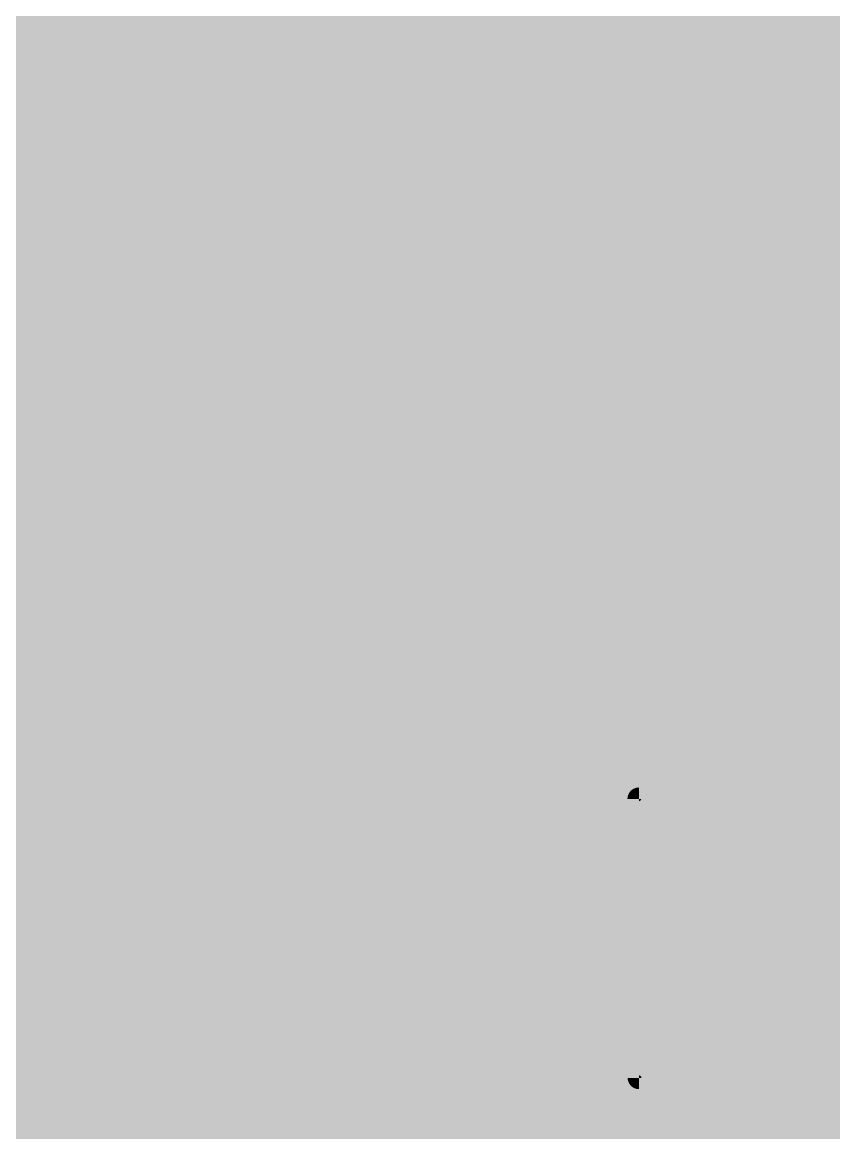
# Model space of a CAD drawing. Extents: x -3 to 92, y -53 to 125.
# Drawn here: x 56.72 to 65.73, y 5.46 to 17.8 of the extents above; entities that cross this region are included whole.
import ezdxf

# ---------------------------------------------------------------- set-up
doc = ezdxf.new("R2010")
doc.units = 0
doc.header["$MEASUREMENT"] = 0
doc.layers.get('0').update_dxf_attribs({"linetype": 'CONTINUOUS'})
for name, color, linetype in [('23-325-0_AST', 7, 'CONTINUOUS'), ('23-325-0_BOT', 7, 'CONTINUOUS'), ('23-325-0_DRD', 2, 'CONTINUOUS'), ('23-325-0_IN1', 4, 'CONTINUOUS'), ('23-325-0_IN2', 3, 'CONTINUOUS'), ('23-325-0_SMB', 5, 'CONTINUOUS'), ('23-325-0_SMT', 10, 'CONTINUOUS'), ('23-325-0_SPT', 14, 'CONTINUOUS'), ('23-325-0_SST', 9, 'CONTINUOUS'), ('23-325-0_TOP', 12, 'CONTINUOUS'), ('THRUHOLE_TAP', 8, 'CONTINUOUS')]:
    doc.layers.add(name, color=color, linetype=linetype)

# ---------------------------------------------------------------- blocks, each defined once
blk = doc.blocks.new('OBLONG_51')
at = {"const_width": 0.65024}
blk.add_lwpolyline([(0, 0.50038), (0, -0.50038)], dxfattribs=at)
at = {"const_width": 0.32512}
for points in [[(-0.16256, 0.50038, 1), (0.16256, 0.50038, 1)], [(-0.16256, -0.50038, 1), (0.16256, -0.50038, 1)]]:
    blk.add_lwpolyline(points, format="xyb", close=True, dxfattribs=at)
blk = doc.blocks.new('ROUND_68')
at = {"const_width": 0.29972}
blk.add_lwpolyline([(-0.14986, 0, 1), (0.14986, 0, 1)], format="xyb", close=True, dxfattribs=at)
blk = doc.blocks.new('ROUND_78')
at = {"const_width": 0.29972}
blk.add_lwpolyline([(-0.14986, 0, 1), (0.14986, 0, 1)], format="xyb", close=True, dxfattribs=at)
blk = doc.blocks.new('RECTANGLE_34')
blk.add_solid([(0.29972, 0.52451), (0.29972, -0.52451), (-0.29972, 0.52451), (-0.29972, -0.52451)])
blk = doc.blocks.new('RECTANGLE_42')
blk.add_solid([(0.9017, 0.508), (0.9017, -0.508), (-0.9017, 0.508), (-0.9017, -0.508)])
blk = doc.blocks.new('ROUND_84')
at = {"const_width": 0.10033}
blk.add_lwpolyline([(-0.050164, 0, 1), (0.050164, 0, 1)], format="xyb", close=True, dxfattribs=at)

msp = doc.modelspace()

# ---------------------------------------------------------------- linework, layer by layer
at = {"layer": '23-325-0_AST', "const_width": 0.1524}
for points in [[(57.658, 17.272), (57.658, 11.938), (60.452, 11.938), (60.452, 17.272), (57.658, 17.272)], [(67.691, 15.24), (66.929, 16.002), (62.103, 16.002), (62.103, 12.192), (67.691, 12.192), (67.691, 15.24)], [(59.55284, 15.42796), (59.55284, 15.1892)], [(59.55284, 15.30858), (58.53684, 15.30858), (58.70448, 15.1892)], [(64.99606, 14.84376), (64.99606, 14.37132), (64.31788, 14.60754), (64.31788, 14.72692), (65.33388, 14.72692)], [(59.55284, 14.7066), (59.55284, 14.47038)], [(59.55284, 14.58976), (58.53684, 14.58976), (58.70448, 14.47038)], [(59.04484, 13.5128), (59.04484, 13.8684), (58.87466, 13.98778), (58.70448, 13.98778), (58.53684, 13.8684), (58.53684, 13.5128), (59.55284, 13.5128)], [(59.04484, 13.80998), (59.55284, 13.98778)], [(64.31788, 14.00556), (65.1637, 14.00556), (65.33388, 13.94714), (65.33388, 13.59154), (65.1637, 13.53312), (64.31788, 13.53312)], [(57.658, 11.557), (57.658, 6.223), (60.452, 6.223), (60.452, 11.557), (57.658, 11.557)], [(59.67984, 9.78916), (59.50966, 9.66978), (59.33948, 9.61136), (59.00166, 9.61136), (58.83148, 9.66978), (58.66384, 9.78916), (58.66384, 9.906), (58.83148, 10.02538), (59.00166, 10.0838), (59.33948, 10.0838), (59.50966, 10.02538), (59.67984, 9.906), (59.67984, 9.78916)], [(59.67984, 9.2456), (59.67984, 9.00938)], [(66.01968, 9.1694), (66.01968, 9.2202), (65.96888, 9.2202), (63.56858, 9.2202), (63.52032, 9.2202), (63.52032, 9.1694)], [(59.67984, 9.12876), (58.66384, 9.12876), (58.83148, 9.00938)], [(63.52032, 6.0706), (63.52032, 9.1694)], [(64.47028, 9.1694), (64.06896, 9.1694)], [(59.17184, 8.0518), (59.17184, 8.4074), (59.00166, 8.52678), (58.83148, 8.52678), (58.66384, 8.4074), (58.66384, 8.0518), (59.67984, 8.0518)], [(59.17184, 8.34898), (59.67984, 8.52678)], [(65.23482, 8.3058), (65.23482, 8.06958)], [(65.23482, 8.18642), (64.21882, 8.18642), (64.389, 8.06958)], [(65.23482, 7.58698), (65.23482, 7.17042), (64.21882, 7.17042)], [(63.52032, 6.0706), (63.52032, 6.0198), (63.56858, 6.0198), (65.96888, 6.0198), (66.01968, 6.0198), (66.01968, 6.0706)], [(65.06972, 6.0706), (65.47104, 6.0706)], [(63.373, 0.889), (63.373, 5.461), (65.151, 5.461), (65.405, 5.207), (65.659, 5.461), (67.437, 5.461), (67.437, 0.889), (63.373, 0.889)]]:
    msp.add_lwpolyline(points, dxfattribs=at)
for points in [[(63.56858, 9.2202, 0.4142136), (63.51778, 9.1694)], [(63.52032, 6.0706, 0.4142136), (63.56858, 6.02234)]]:
    msp.add_lwpolyline(points, format="xyb", dxfattribs=at)
at = {"layer": '23-325-0_BOT', "const_width": 0.254}
for points in [[(57.7342, 49.29378), (57.7342, -1.69926)], [(65.278, 46.48962), (65.278, 15.98422)], [(65.0494, 46.29912), (65.0494, 15.8877)], [(64.8208, 46.23562), (64.8208, 15.60322)], [(57.9628, 32.07766), (57.9628, -1.9558)], [(65.5066, 32.1437), (65.5066, 15.9893)], [(58.1914, 31.92526), (58.1914, -1.8923)], [(65.7352, 31.9405), (65.7352, 15.90294)], [(61.3918, 30.93466), (61.3918, -4.572)], [(61.6204, 30.78226), (61.6204, 4.60248)], [(61.849, 30.73908), (61.849, 4.94538)], [(62.0776, 30.78226), (62.0776, 5.0546)], [(63.4492, 30.62478), (63.4492, -2.00914)], [(62.3062, 30.5689), (62.3062, 5.06984)], [(62.5348, 30.32506), (62.5348, 4.99618)], [(62.7634, 30.2387), (62.7634, 4.78028)], [(62.992, 30.24378), (62.992, -4.572)], [(63.2206, 30.3403), (63.2206, -4.572)], [(58.42, 29.47162), (58.42, -1.66624)], [(58.6486, 29.28112), (58.6486, -1.53924)], [(58.8772, 29.21762), (58.8772, -1.47574)], [(61.1632, 24.9936), (61.1632, -4.572)], [(60.9346, 24.71166), (60.9346, -4.572)], [(60.706, 24.48306), (60.706, -4.572)], [(60.4774, 24.25446), (60.4774, -4.572)], [(59.1058, 21.0566), (59.1058, -1.4605)], [(60.2488, 21.00834), (60.2488, -4.572)], [(59.3344, 20.79498), (59.3344, -1.49606)], [(60.0202, 20.7772), (60.0202, -2.0574)], [(59.563, 20.701), (59.563, -1.5875)], [(59.7916, 20.69592), (59.7916, -1.75006)], [(63.6778, 20.39366), (63.6778, -1.7272)], [(64.5922, 20.39366), (64.5922, -1.47828)], [(63.9064, 20.24126), (63.9064, -1.5748)], [(64.3636, 20.24126), (64.3636, -1.4605)], [(64.135, 20.19808), (64.135, -1.49098)], [(57.5056, 19.9136), (57.5056, -1.55956)], [(57.277, 19.74342), (57.277, -1.48336)], [(56.8198, 19.7231), (56.8198, -1.4859)], [(57.0484, 19.69008), (57.0484, -1.4605)], [(70.86854, 17.8308), (46.0502, 17.8308)], [(70.8787, 17.6022), (46.0502, 17.6022)], [(70.92188, 17.3736), (46.0502, 17.3736)], [(71.00062, 17.145), (46.0502, 17.145)], [(67.2084, 16.9164), (46.0502, 16.9164)], [(67.08648, 16.6878), (46.0502, 16.6878)], [(67.06362, 16.4592), (46.0502, 16.4592)], [(67.12712, 16.2306), (46.0502, 16.2306)], [(67.31762, 16.002), (46.0502, 16.002)], [(64.9224, 15.7734), (46.0502, 15.7734)], [(64.80048, 15.5448), (46.0502, 15.5448)], [(64.77762, 15.3162), (46.0502, 15.3162)], [(64.84112, 15.0876), (46.0502, 15.0876)], [(64.8208, 15.13078), (64.8208, -1.5494)], [(65.03162, 14.859), (46.0502, 14.859)], [(65.0494, 14.8463), (65.0494, -1.68402)], [(65.7352, 14.83106), (65.7352, -1.68148)], [(73.42632, 14.859), (65.77584, 14.859)], [(65.278, 14.74978), (65.278, -1.92532)], [(65.5066, 14.7447), (65.5066, -1.9177)], [(73.5076, 14.6304), (46.0502, 14.6304)], [(73.63206, 14.4018), (46.0502, 14.4018)], [(73.8124, 14.1732), (46.0502, 14.1732)], [(74.08672, 13.9446), (46.0502, 13.9446)], [(70.11162, 13.716), (46.0502, 13.716)], [(69.92112, 13.4874), (46.0502, 13.4874)], [(69.85762, 13.2588), (46.0502, 13.2588)], [(69.88048, 13.0302), (46.0502, 13.0302)], [(70.0024, 12.8016), (46.0502, 12.8016)], [(78.87716, 12.573), (46.0502, 12.573)], [(78.87716, 12.3444), (46.0502, 12.3444)], [(70.07098, 12.1158), (46.0502, 12.1158)], [(69.72808, 11.8872), (46.0502, 11.8872)], [(69.61886, 11.6586), (46.0502, 11.6586)], [(69.60616, 11.43), (46.0502, 11.43)], [(69.67982, 11.2014), (46.0502, 11.2014)], [(69.89572, 10.9728), (46.0502, 10.9728)], [(78.87716, 10.7442), (46.0502, 10.7442)], [(78.87716, 10.5156), (46.0502, 10.5156)], [(78.87716, 10.287), (46.0502, 10.287)], [(78.87716, 10.0584), (46.0502, 10.0584)], [(78.77048, 9.8298), (46.0502, 9.8298)], [(78.54188, 9.6012), (46.0502, 9.6012)], [(78.31328, 9.3726), (46.0502, 9.3726)], [(78.08468, 9.144), (46.0502, 9.144)], [(77.85608, 8.9154), (46.0502, 8.9154)], [(77.62748, 8.6868), (46.0502, 8.6868)], [(77.39888, 8.4582), (46.0502, 8.4582)], [(77.17028, 8.2296), (46.0502, 8.2296)], [(76.94168, 8.001), (46.0502, 8.001)], [(76.71308, 7.7724), (46.0502, 7.7724)], [(76.48448, 7.5438), (46.0502, 7.5438)], [(76.25588, 7.3152), (46.0502, 7.3152)], [(76.02728, 7.0866), (46.0502, 7.0866)], [(75.79868, 6.858), (46.0502, 6.858)], [(75.57008, 6.6294), (46.15688, 6.6294)], [(75.34148, 6.4008), (46.22038, 6.4008)], [(75.11288, 6.1722), (46.19752, 6.1722)], [(74.88428, 5.9436), (46.07306, 5.9436)], [(74.65568, 5.715), (42.037, 5.715)], [(74.42708, 5.4864), (42.037, 5.4864)]]:
    msp.add_lwpolyline(points, dxfattribs=at)
for points in [[(65.405, 15.99692, 0.4142136), (64.77508, 15.367)], [(65.405, 15.99692, 0.4142136), (64.77508, 15.367)], [(66.03492, 15.367, 0.4142136), (65.405, 15.99692)], [(66.03492, 15.367, 0.4142136), (65.405, 15.99692)], [(64.77508, 15.367, 0.4142136), (65.405, 14.73708)], [(64.77508, 15.367, 0.4142136), (65.405, 14.73708)], [(65.405, 14.73708, 0.4142136), (66.03492, 15.367)], [(65.405, 14.73708, 0.4142136), (66.03492, 15.367)]]:
    msp.add_lwpolyline(points, format="xyb", dxfattribs=at)
at = {"layer": '23-325-0_DRD', "const_width": 0.254}
for points in [[(66.04, 16.002), (64.77, 14.732)], [(66.04, 14.732), (64.77, 16.002)], [(66.04, 16.002), (64.77, 14.732)], [(66.04, 14.732), (64.77, 16.002)]]:
    msp.add_lwpolyline(points, dxfattribs=at)
at = {"layer": '23-325-0_IN1', "const_width": 0.254}
for points in [[(63.4238, 50.26406), (63.4238, -2.0574)], [(57.7088, 49.2379), (57.7088, -1.68148)], [(65.2526, 46.4566), (65.2526, -1.88976)], [(65.024, 46.28642), (65.024, -1.66624)], [(64.7954, 46.23308), (64.7954, -1.53924)], [(63.1952, 40.84066), (63.1952, -4.572)], [(62.5094, 40.68826), (62.5094, -4.572)], [(62.738, 40.64508), (62.738, -4.572)], [(62.9666, 40.68826), (62.9666, -4.572)], [(57.4802, 40.14978), (57.4802, -1.54686)], [(57.2516, 39.8653), (57.2516, -1.47828)], [(65.4812, 32.2199), (65.4812, -1.9558)], [(57.023, 32.13862), (57.023, -1.4605)], [(57.9374, 32.1056), (57.9374, -1.9177)], [(56.7944, 31.94812), (56.7944, -1.49098)], [(58.8518, 32.05226), (58.8518, -1.47828)], [(65.7098, 31.97606), (65.7098, -1.7018)], [(58.166, 31.93542), (58.166, -1.92786)], [(58.3946, 31.88208), (58.3946, -1.68656)], [(58.6232, 31.9151), (58.6232, -1.5494)], [(61.3664, 30.9626), (61.3664, -4.572)], [(62.2808, 30.90926), (62.2808, -4.572)], [(61.595, 30.79242), (61.595, -4.572)], [(61.8236, 30.73908), (61.8236, -4.572)], [(62.0522, 30.7721), (62.0522, -4.572)], [(61.1378, 24.9809), (61.1378, -4.572)], [(60.9092, 24.73706), (60.9092, -4.572)], [(60.452, 24.65578), (60.452, -4.572)], [(60.6806, 24.6507), (60.6806, -4.572)], [(59.0804, 21.17598), (59.0804, -1.4605)], [(60.2234, 21.00072), (60.2234, -4.572)], [(59.309, 20.83308), (59.309, -1.49098)], [(59.5376, 20.72386), (59.5376, -1.5748)], [(59.9948, 20.78482), (59.9948, -2.00914)], [(59.7662, 20.71116), (59.7662, -1.7272)], [(63.6524, 20.4216), (63.6524, -1.75006)], [(64.5668, 20.36826), (64.5668, -1.47574)], [(63.881, 20.25142), (63.881, -1.5875)], [(64.3382, 20.2311), (64.3382, -1.4605)], [(64.1096, 20.19808), (64.1096, -1.49606)], [(67.58178, 17.8308), (42.53738, 17.8308)], [(70.8787, 17.6022), (42.9768, 17.6022)], [(70.92188, 17.3736), (43.13174, 17.3736)], [(71.00062, 17.145), (43.17492, 17.145)], [(67.2084, 16.9164), (43.13174, 16.9164)], [(67.08648, 16.6878), (42.9768, 16.6878)], [(67.06362, 16.4592), (39.60622, 16.4592)], [(67.12712, 16.2306), (39.8907, 16.2306)], [(67.31762, 16.002), (39.98722, 16.002)], [(73.44664, 15.7734), (39.9923, 15.7734)], [(73.39076, 15.5448), (39.90594, 15.5448)], [(73.37044, 15.3162), (39.65956, 15.3162)], [(73.3806, 15.0876), (55.70982, 15.0876)], [(73.42632, 14.859), (55.87238, 14.859)], [(73.5076, 14.6304), (55.9181, 14.6304)], [(73.63206, 14.4018), (55.88, 14.4018)], [(73.8124, 14.1732), (55.73522, 14.1732)], [(74.08672, 13.9446), (55.36946, 13.9446)], [(74.63028, 13.716), (55.7784, 13.716)], [(86.36, 13.4874), (55.89778, 13.4874)], [(86.36, 13.2588), (55.91556, 13.2588)], [(86.36, 13.0302), (55.84952, 13.0302)], [(86.36, 12.8016), (55.64886, 12.8016)], [(86.36, 12.573), (-2.413, 12.573)], [(86.36, 12.3444), (-2.413, 12.3444)], [(86.36, 12.1158), (-2.413, 12.1158)], [(86.36, 11.8872), (-2.413, 11.8872)], [(86.36, 11.6586), (-2.413, 11.6586)], [(86.36, 11.43), (-2.413, 11.43)], [(86.36, 11.2014), (-2.413, 11.2014)], [(86.36, 10.9728), (-2.413, 10.9728)], [(86.36, 10.7442), (-2.413, 10.7442)], [(86.36, 10.5156), (-2.413, 10.5156)], [(86.36, 10.287), (-2.413, 10.287)], [(86.36, 10.0584), (-2.413, 10.0584)], [(86.36, 9.8298), (-2.413, 9.8298)], [(86.36, 9.6012), (-2.413, 9.6012)], [(86.36, 9.3726), (-2.413, 9.3726)], [(86.36, 9.144), (-2.413, 9.144)], [(86.36, 8.9154), (-2.413, 8.9154)], [(86.36, 8.6868), (-2.413, 8.6868)], [(86.36, 8.4582), (-2.413, 8.4582)], [(86.36, 8.2296), (-2.413, 8.2296)], [(86.36, 8.001), (-2.413, 8.001)], [(86.36, 7.7724), (29.05506, 7.7724)], [(86.36, 7.5438), (29.17952, 7.5438)], [(86.36, 7.3152), (29.20238, 7.3152)], [(86.36, 7.0866), (29.13888, 7.0866)], [(86.36, 6.858), (45.96384, 6.858)], [(86.36, 6.6294), (46.15688, 6.6294)], [(86.36, 6.4008), (46.22038, 6.4008)], [(86.36, 6.1722), (46.19752, 6.1722)], [(86.36, 5.9436), (46.07306, 5.9436)], [(86.36, 5.715), (36.89096, 5.715)], [(86.36, 5.4864), (36.89096, 5.4864)]]:
    msp.add_lwpolyline(points, dxfattribs=at)
at = {"layer": '23-325-0_SMB', "const_width": 0.254}
for points in [[(63.881, 17.653), (47.752, 17.653), (47.752, -0.508)], [(56.769, 17.653), (56.769, -0.508)], [(56.9976, 17.653), (56.9976, -0.508)], [(57.2262, 17.653), (57.2262, -0.508)], [(57.4548, 17.653), (57.4548, -0.508)], [(57.6834, 17.653), (57.6834, -0.508)], [(57.912, 17.653), (57.912, -0.508)], [(58.1406, 17.653), (58.1406, -0.508)], [(58.3692, 17.653), (58.3692, -0.508)], [(58.5978, 17.653), (58.5978, -0.508)], [(58.8264, 17.653), (58.8264, -0.508)], [(59.055, 17.653), (59.055, -0.508)], [(59.2836, 17.653), (59.2836, -0.508)], [(59.5122, 17.653), (59.5122, -0.508)], [(59.7408, 17.653), (59.7408, -0.508)], [(59.9694, 17.653), (59.9694, -0.508)], [(60.198, 17.653), (60.198, -0.508)], [(60.4266, 17.653), (60.4266, -0.508)], [(60.6552, 17.653), (60.6552, -0.508)], [(60.8838, 17.653), (60.8838, 5.715)], [(61.1124, 17.653), (61.1124, 5.715)], [(61.341, 17.653), (61.341, 5.715)], [(61.5696, 17.653), (61.5696, 5.715)], [(61.7982, 17.653), (61.7982, 5.715)], [(62.0268, 17.653), (62.0268, 5.715)], [(62.2554, 17.653), (62.2554, 5.715)], [(62.484, 17.653), (62.484, 5.715)], [(62.7126, 17.653), (62.7126, 5.715)], [(62.9412, 17.653), (62.9412, 5.715)], [(63.1698, 17.653), (63.1698, 5.715)], [(63.3984, 17.653), (63.3984, 5.715)], [(63.627, 17.653), (63.627, 5.715)], [(63.8556, 17.653), (63.8556, 5.715)], [(63.881, 17.653), (63.881, 5.715)], [(63.881, 17.4244), (47.752, 17.4244)], [(63.881, 17.1958), (47.752, 17.1958)], [(63.881, 16.9672), (47.752, 16.9672)], [(63.881, 16.7386), (47.752, 16.7386)], [(63.881, 16.51), (47.752, 16.51)], [(63.881, 16.2814), (47.752, 16.2814)], [(63.881, 16.0528), (47.752, 16.0528)], [(63.881, 15.8242), (47.752, 15.8242)], [(63.881, 15.5956), (47.752, 15.5956)], [(63.881, 15.367), (47.752, 15.367)], [(63.881, 15.1384), (47.752, 15.1384)], [(63.881, 14.9098), (47.752, 14.9098)], [(63.881, 14.6812), (47.752, 14.6812)], [(63.881, 14.4526), (47.752, 14.4526)], [(63.881, 14.224), (47.752, 14.224)], [(63.881, 13.9954), (47.752, 13.9954)], [(63.881, 13.7668), (47.752, 13.7668)], [(63.881, 13.5382), (47.752, 13.5382)], [(63.881, 13.3096), (47.752, 13.3096)], [(63.881, 13.081), (47.752, 13.081)], [(63.881, 12.8524), (47.752, 12.8524)], [(63.881, 12.6238), (47.752, 12.6238)], [(63.881, 12.3952), (47.752, 12.3952)], [(63.881, 12.1666), (47.752, 12.1666)], [(63.881, 11.938), (47.752, 11.938)], [(63.881, 11.7094), (47.752, 11.7094)], [(63.881, 11.4808), (47.752, 11.4808)], [(63.881, 11.2522), (47.752, 11.2522)], [(63.881, 11.0236), (47.752, 11.0236)], [(63.881, 10.795), (47.752, 10.795)], [(63.881, 10.5664), (47.752, 10.5664)], [(63.881, 10.3378), (47.752, 10.3378)], [(63.881, 10.1092), (47.752, 10.1092)], [(63.881, 9.8806), (47.752, 9.8806)], [(63.881, 9.652), (47.752, 9.652)], [(63.881, 9.4234), (47.752, 9.4234)], [(63.881, 9.1948), (47.752, 9.1948)], [(63.881, 8.9662), (47.752, 8.9662)], [(63.881, 8.7376), (47.752, 8.7376)], [(63.881, 8.509), (47.752, 8.509)], [(63.881, 8.2804), (47.752, 8.2804)], [(63.881, 8.0518), (47.752, 8.0518)], [(63.881, 7.8232), (47.752, 7.8232)], [(63.881, 7.5946), (47.752, 7.5946)], [(63.881, 7.366), (47.752, 7.366)], [(63.881, 7.1374), (47.752, 7.1374)], [(63.881, 6.9088), (47.752, 6.9088)], [(63.881, 6.6802), (47.752, 6.6802)], [(63.881, 6.4516), (47.752, 6.4516)], [(63.881, 6.223), (47.752, 6.223)], [(63.881, 5.9944), (47.752, 5.9944)], [(63.881, 5.7658), (47.752, 5.7658)], [(63.881, 5.715), (60.706, 5.715)], [(60.706, 5.715), (60.706, -0.508)], [(60.706, 5.5372), (47.752, 5.5372)]]:
    msp.add_lwpolyline(points, dxfattribs=at)
at = {"layer": '23-325-0_SST', "const_width": 0.1524}
for points in [[(57.32018, 16.96212), (57.48782, 17.0815), (57.48782, 17.31772), (57.32018, 17.4371), (57.15, 17.4371), (56.81218, 17.20088), (56.47182, 17.4371), (56.47182, 16.96212)], [(57.658, 17.272), (60.452, 17.272), (60.452, 11.938), (57.658, 11.938), (57.658, 17.272)], [(56.47182, 16.5989), (57.32018, 16.5989), (57.48782, 16.54048), (57.48782, 16.18488), (57.32018, 16.12392), (56.47182, 16.12392)], [(67.691, 15.24), (67.691, 12.192), (62.103, 12.192), (62.103, 16.002), (66.929, 16.002), (67.691, 15.24)], [(57.5437, 15.55496), (57.5437, 15.3162)], [(57.5437, 15.43558), (56.5277, 15.43558), (56.69788, 15.3162)], [(61.56706, 15.09776), (61.56706, 14.62532), (60.88888, 14.86154), (60.88888, 14.98092), (61.90488, 14.98092)], [(57.5437, 14.8336), (57.5437, 14.59738)], [(57.5437, 14.71676), (56.5277, 14.71676), (56.69788, 14.59738)], [(60.88888, 14.25956), (61.7347, 14.25956), (61.90488, 14.20114), (61.90488, 13.84554), (61.7347, 13.78712), (60.88888, 13.78712)], [(57.0357, 13.6398), (57.0357, 13.9954), (56.86806, 14.11478), (56.69788, 14.11478), (56.5277, 13.9954), (56.5277, 13.6398), (57.5437, 13.6398)], [(57.0357, 13.93698), (57.5437, 14.11478)], [(57.658, 11.557), (60.452, 11.557), (60.452, 6.223), (57.658, 6.223), (57.658, 11.557)], [(61.8617, 10.67816), (61.69406, 10.55878), (61.52388, 10.50036), (61.18606, 10.50036), (61.01588, 10.55878), (60.8457, 10.67816), (60.8457, 10.795), (61.01588, 10.91438), (61.18606, 10.9728), (61.52388, 10.9728), (61.69406, 10.91438), (61.8617, 10.795), (61.8617, 10.67816)], [(61.8617, 10.1346), (61.8617, 9.89838)], [(61.8617, 10.01776), (60.8457, 10.01776), (61.01588, 9.89838)], [(61.3537, 8.9408), (61.3537, 9.2964), (61.18606, 9.41578), (61.01588, 9.41578), (60.8457, 9.2964), (60.8457, 8.9408), (61.8617, 8.9408)], [(61.3537, 9.23798), (61.8617, 9.41578)], [(66.01968, 9.1694), (66.01968, 9.2202), (65.96888, 9.2202), (63.56858, 9.2202), (63.52032, 9.2202), (63.52032, 9.1694)], [(63.52032, 6.0706), (63.52032, 9.1694)], [(64.47028, 9.1694), (64.06896, 9.1694)], [(63.20282, 8.31342), (62.18682, 8.31342), (62.357, 8.19658)], [(63.20282, 8.4328), (63.20282, 8.19658)], [(63.20282, 7.71398), (63.20282, 7.29742), (62.18682, 7.29742)], [(63.52032, 6.0706), (63.52032, 6.0198), (63.56858, 6.0198), (65.96888, 6.0198), (66.01968, 6.0198), (66.01968, 6.0706)], [(65.06972, 6.0706), (65.47104, 6.0706)], [(62.82182, 4.34086), (62.82182, 5.35686), (62.70498, 5.18668)], [(63.373, 0.889), (67.437, 0.889), (67.437, 5.461), (65.659, 5.461), (65.405, 5.207), (65.151, 5.461), (63.373, 5.461), (63.373, 0.889)]]:
    msp.add_lwpolyline(points, dxfattribs=at)
for points in [[(63.56858, 9.2202, 0.4142136), (63.51778, 9.1694)], [(63.52032, 6.0706, 0.4142136), (63.56858, 6.02234)]]:
    msp.add_lwpolyline(points, format="xyb", dxfattribs=at)
at = {"layer": '23-325-0_TOP'}
for points, const_width in [([(67.945, 25.019), (67.945, 24.003), (67.818, 23.876), (61.468, 23.876), (61.468, 8.636), (60.0456, 7.2136), (59.055, 7.2136)], 0.635), ([(59.055, 7.2136), (60.0456, 7.2136), (61.468, 8.636), (61.468, 23.876), (55.245, 23.876), (53.467, 22.098), (51.054, 22.098), (50.15484, 21.19884), (50.15484, 20.32)], 0.635), ([(64.135, 17.145), (64.135, 17.78), (65.405, 19.05), (65.405, 20.8788)], 0.635), ([(62.865, 20.8788), (62.865, 17.145)], 0.254), ([(59.055, 16.2814), (59.055, 16.383), (57.277, 18.161), (54.737, 18.161), (54.737, 20.32)], 0.254), ([(62.1157, 20.1422), (62.1157, 8.636)], 0.254), ([(62.23762, 17.8308), (62.1157, 17.8308)], 0.254), ([(62.20968, 17.64538), (62.20968, 16.64462)], 0.254), ([(62.20968, 17.6022), (62.1157, 17.6022)], 0.254), ([(62.20968, 17.3736), (62.1157, 17.3736)], 0.254), ([(62.20968, 17.145), (62.1157, 17.145)], 0.254), ([(65.405, 15.367), (65.405, 17.145), (65.405, 15.367)], 0.254), ([(55.245, 16.67002), (56.35498, 16.67002), (57.15, 15.875), (57.15, 5.207), (55.3466, 5.207), (55.245, 5.3086)], 0.762), ([(62.20968, 16.9164), (62.1157, 16.9164)], 0.254), ([(62.20968, 16.6878), (62.1157, 16.6878)], 0.254), ([(62.23762, 16.4592), (62.1157, 16.4592)], 0.254), ([(64.7954, 16.40586), (64.7954, 15.52448)], 0.254), ([(62.2808, 16.34744), (62.2808, 11.84402)], 0.254), ([(63.4238, 16.30172), (63.4238, 11.88974)], 0.254), ([(62.357, 16.2306), (62.1157, 16.2306)], 0.254), ([(63.627, 16.2306), (63.373, 16.2306)], 0.254), ([(63.6524, 16.20012), (63.6524, 11.99134)], 0.254), ([(64.897, 16.2306), (64.643, 16.2306)], 0.254), ([(64.9478, 16.17472), (64.9478, 15.7988)], 0.254), ([(64.9478, 16.17472), (64.9478, 15.7988)], 0.254), ([(62.5094, 16.09344), (62.5094, 12.09802)], 0.254), ([(63.1952, 16.0782), (63.1952, 12.1158)], 0.254), ([(63.881, 16.0401), (63.881, 12.1539)], 0.254), ([(64.5668, 16.15186), (64.5668, 12.04214)], 0.254), ([(62.73546, 16.002), (62.1157, 16.002)], 0.254), ([(62.738, 16.002), (62.738, 12.192)], 0.254), ([(62.9666, 15.99692), (62.9666, 12.19708)], 0.254), ([(64.00546, 16.002), (62.992, 16.002)], 0.254), ([(64.1096, 15.9893), (64.1096, 12.2047)], 0.254), ([(64.9478, 16.002), (64.262, 16.002)], 0.254), ([(64.3382, 16.02232), (64.3382, 12.17168)], 0.254), ([(64.9224, 15.7734), (62.1157, 15.7734)], 0.254), ([(64.80048, 15.5448), (62.1157, 15.5448)], 0.254), ([(64.77762, 15.3162), (62.1157, 15.3162)], 0.254), ([(64.7954, 15.20698), (64.7954, 11.78814)], 0.254), ([(64.84112, 15.0876), (62.1157, 15.0876)], 0.254), ([(65.03162, 14.859), (62.1157, 14.859)], 0.254), ([(65.024, 14.86408), (65.024, 12.08278)], 0.254), ([(65.7098, 14.81582), (65.7098, 12.1285)], 0.254), ([(68.4022, 14.859), (65.77584, 14.859)], 0.254), ([(65.2526, 14.75486), (65.2526, 12.18692)], 0.254), ([(65.4812, 14.74216), (65.4812, 12.19962)], 0.254), ([(68.4022, 14.6304), (62.1157, 14.6304)], 0.254), ([(68.4022, 14.4018), (62.1157, 14.4018)], 0.254), ([(68.4022, 14.1732), (62.1157, 14.1732)], 0.254), ([(68.4022, 13.9446), (62.1157, 13.9446)], 0.254), ([(68.4022, 13.716), (62.1157, 13.716)], 0.254), ([(68.4022, 13.4874), (62.1157, 13.4874)], 0.254), ([(68.4022, 13.2588), (62.1157, 13.2588)], 0.254), ([(59.055, 12.9286), (59.055, 10.5664)], 0.762), ([(68.4022, 13.0302), (62.1157, 13.0302)], 0.254), ([(68.4022, 12.8016), (62.1157, 12.8016)], 0.254), ([(68.4022, 12.573), (62.1157, 12.573)], 0.254), ([(68.79336, 12.3444), (62.1157, 12.3444)], 0.254), ([(62.5348, 12.1158), (62.1157, 12.1158)], 0.254), ([(63.8048, 12.1158), (63.19266, 12.1158)], 0.254), ([(65.0748, 12.1158), (64.46266, 12.1158)], 0.254), ([(66.3448, 12.1158), (65.73266, 12.1158)], 0.254), ([(62.30366, 11.8872), (62.1157, 11.8872)], 0.254), ([(63.57366, 11.8872), (63.42634, 11.8872)], 0.254), ([(64.84366, 11.8872), (64.69634, 11.8872)], 0.254), ([(62.21984, 11.6586), (62.1157, 11.6586)], 0.254), ([(62.20968, 11.54938), (62.20968, 10.54862)], 0.254), ([(62.20968, 11.43), (62.1157, 11.43)], 0.254), ([(62.20968, 11.2014), (62.1157, 11.2014)], 0.254), ([(64.135, 11.049), (64.26962, 10.922), (64.26962, 9.144)], 0.3048), ([(65.27038, 9.144), (65.27038, 10.16), (65.405, 10.29462), (65.405, 11.049)], 0.3048), ([(62.20968, 10.9728), (62.1157, 10.9728)], 0.254), ([(62.20968, 10.7442), (62.1157, 10.7442)], 0.254), ([(62.20968, 10.5156), (62.1157, 10.5156)], 0.254), ([(62.26556, 10.287), (62.1157, 10.287)], 0.254), ([(62.2808, 10.25144), (62.2808, 5.07238)], 0.254), ([(63.53556, 10.287), (63.46444, 10.287)], 0.254), ([(63.4238, 10.20572), (63.4238, 2.5146)], 0.254), ([(62.43066, 10.0584), (62.1157, 10.0584)], 0.254), ([(62.5094, 9.99744), (62.5094, 5.00888)], 0.254), ([(63.70066, 10.0584), (63.29934, 10.0584)], 0.254), ([(63.6397, 9.99998), (63.6397, 8.29056)], 0.254), ([(63.77686, 9.99998), (63.6397, 9.99998)], 0.254), ([(63.6524, 10.10412), (63.6524, 5.45084)], 0.254), ([(65.9003, 9.99998), (65.9003, 8.29056), (64.89954, 8.29056)], 0.254), ([(65.9003, 9.99998), (65.786, 9.99998)], 0.254), ([(66.24066, 10.0584), (65.83934, 10.0584)], 0.254), ([(62.738, 9.906), (62.738, 4.81584)], 0.254), ([(62.9666, 9.90092), (62.9666, 3.9878)], 0.254), ([(63.1952, 9.9822), (63.1952, 2.5146)], 0.254), ([(63.6397, 9.8298), (62.1157, 9.8298)], 0.254), ([(63.6397, 9.6012), (62.1157, 9.6012)], 0.254), ([(63.6397, 9.3726), (62.1157, 9.3726)], 0.254), ([(63.6397, 9.144), (62.1157, 9.144)], 0.254), ([(63.6397, 8.9154), (62.1157, 8.9154)], 0.254), ([(63.6397, 8.6868), (62.1157, 8.6868)], 0.254), ([(63.6397, 8.4582), (62.0903, 8.4582)], 0.254), ([(62.0522, 8.3566), (62.0522, 5.04952)], 0.254), ([(64.64046, 8.29056), (63.6397, 8.29056)], 0.254), ([(63.881, 8.29056), (63.881, 6.94944)], 0.254), ([(64.1096, 8.29056), (64.1096, 6.94944)], 0.254), ([(64.3382, 8.29056), (64.3382, 6.94944)], 0.254), ([(64.5668, 8.29056), (64.5668, 6.94944)], 0.254), ([(64.89954, 8.29056), (64.64046, 8.29056)], 0.254), ([(64.7954, 8.29056), (64.7954, 6.94944)], 0.254), ([(65.024, 8.29056), (65.024, 6.94944)], 0.254), ([(65.2526, 8.29056), (65.2526, 6.94944)], 0.254), ([(65.4812, 8.29056), (65.4812, 6.94944)], 0.254), ([(65.7098, 8.29056), (65.7098, 6.94944)], 0.254), ([(61.91758, 8.17118), (60.51042, 6.76148)], 0.254), ([(61.91758, 8.17118), (60.51042, 6.76148)], 0.254), ([(70.7898, 8.2296), (61.97092, 8.2296)], 0.254), ([(61.8236, 8.07466), (61.8236, 4.92506)], 0.254), ([(70.7898, 8.001), (61.7474, 8.001)], 0.254), ([(70.7898, 7.7724), (61.5188, 7.7724)], 0.254), ([(61.595, 7.84606), (61.595, 3.9878)], 0.254), ([(70.7898, 7.5438), (61.2902, 7.5438)], 0.254), ([(61.3664, 7.61746), (61.3664, -4.572)], 0.254), ([(59.055, 7.2136), (59.055, -2.54)], 0.762), ([(70.7898, 7.3152), (61.0616, 7.3152)], 0.254), ([(61.1378, 7.38886), (61.1378, -4.572)], 0.254), ([(60.9092, 7.16026), (60.9092, -4.572)], 0.254), ([(83.52028, 7.0866), (60.833, 7.0866)], 0.254), ([(60.6806, 6.93166), (60.6806, -4.572)], 0.254), ([(64.64046, 6.94944), (63.6397, 6.94944)], 0.254), ([(63.6397, 6.94944), (63.6397, 5.43306)], 0.254), ([(64.89954, 6.94944), (64.64046, 6.94944)], 0.254), ([(65.9003, 6.94944), (64.89954, 6.94944)], 0.254), ([(63.6397, 6.858), (60.6044, 6.858)], 0.254), ([(60.452, 6.70814), (60.452, -4.572)], 0.254), ([(60.2869, 6.61162), (60.2869, 6.3754)], 0.254), ([(63.6397, 6.6294), (60.325, 6.6294)], 0.254), ([(59.7662, 6.3754), (59.7662, -1.7272)], 0.254), ([(60.2869, 6.3754), (59.7662, 6.3754)], 0.254), ([(59.7662, 6.3754), (59.7662, -1.7272)], 0.254), ([(59.9948, 6.3754), (59.9948, -2.00914)], 0.254), ([(60.2234, 6.3754), (60.2234, -4.572)], 0.254), ([(63.6397, 6.4008), (60.2869, 6.4008)], 0.254), ([(63.6397, 6.1722), (59.7662, 6.1722)], 0.254), ([(64.389, 2.032), (64.008, 2.413), (64.008, 5.207), (64.26962, 5.46862), (64.26962, 6.096)], 0.2032), ([(65.27038, 6.096), (65.27038, 5.83438), (64.516, 5.08), (64.516, 3.556), (66.04, 2.032), (66.167, 2.032), (66.421, 2.032)], 0.2032), ([(63.6397, 5.9436), (59.7662, 5.9436)], 0.254), ([(63.6397, 5.715), (59.7662, 5.715)], 0.254), ([(63.6397, 5.4864), (59.7662, 5.4864)], 0.254)]:
    msp.add_lwpolyline(points, dxfattribs=dict(at, const_width=const_width))
at = {"layer": '23-325-0_TOP', "const_width": 0.254}
for points in [[(66.04, 17.8054, 0.2802793), (65.55486, 18.28292)], [(62.4078, 18.11528, 0.2024747), (62.20938, 17.64538)], [(62.20968, 16.64462, 0.4142136), (62.865, 15.9893)], [(62.865, 15.9893, 0.3436257), (63.5, 16.4846)], [(63.5, 16.4846, 0.3436255), (64.135, 15.9893)], [(64.135, 15.9893, 0.3436257), (64.77, 16.4846)], [(64.77, 16.4846, 0.1389425), (64.94833, 16.17527)], [(64.9478, 15.7988, 0.1914993), (64.77613, 15.367)], [(64.9478, 15.7988, 0.1914993), (64.77613, 15.367)], [(64.77508, 15.367, 0.4142136), (65.405, 14.73708)], [(64.77508, 15.367, 0.4142136), (65.405, 14.73708)], [(65.405, 14.73708, 0.4142136), (66.03492, 15.367)], [(65.405, 14.73708, 0.4142136), (66.03492, 15.367)], [(62.865, 12.2047, 0.4142136), (62.20968, 11.54938)], [(63.5, 11.7094, 0.3436255), (62.865, 12.2047)], [(64.135, 12.2047, 0.3436257), (63.5, 11.7094)], [(64.77, 11.7094, 0.3436255), (64.135, 12.2047)], [(65.405, 12.2047, 0.3436257), (64.77, 11.7094)], [(66.04, 11.7094, 0.3436255), (65.405, 12.2047)], [(62.20968, 10.54862, 0.4142136), (62.865, 9.8933)], [(62.865, 9.8933, 0.3436257), (63.5, 10.3886)], [(63.5, 10.3886, 0.1885922), (63.77704, 10.00026)], [(65.8114, 10.03554, 0.1649835), (66.03969, 10.38868)], [(65.786, 9.99998, 0.0226864), (65.81113, 10.03571)], [(65.786, 9.99998, 0.0226864), (65.81113, 10.03571)], [(61.9252, 8.1788, 0.1989124), (62.11458, 8.636)], [(61.9252, 8.1788, 0.1989124), (62.11458, 8.636)], [(60.2869, 6.61162, 0.1013858), (60.50419, 6.75501)], [(60.2869, 6.61162, 0.1013858), (60.50419, 6.75501)], [(60.2869, 6.61162, 0.1013858), (60.50419, 6.75501)], [(60.2869, 6.61162, 0.1013858), (60.50419, 6.75501)], [(63.6397, 5.43306, 0.1385005), (63.57586, 5.207)]]:
    msp.add_lwpolyline(points, format="xyb", dxfattribs=at)

# ---------------------------------------------------------------- block references
at = {"layer": '23-325-0_AST'}
for p in [(62.865, 17.145), (64.135, 17.145), (65.405, 17.145), (62.865, 11.049), (64.135, 11.049), (65.405, 11.049)]:
    msp.add_blockref('OBLONG_51', p, dxfattribs=at)
at = {"layer": '23-325-0_BOT'}
msp.add_blockref('ROUND_68', (65.405, 15.367), dxfattribs=at)
at = {"layer": '23-325-0_IN1'}
msp.add_blockref('ROUND_78', (65.405, 15.367), dxfattribs=at)
at = {"layer": '23-325-0_IN2'}
msp.add_blockref('ROUND_68', (65.405, 15.367), dxfattribs=at)
at = {"layer": '23-325-0_SMT'}
for name, p in [('OBLONG_51', (62.865, 17.145)), ('OBLONG_51', (64.135, 17.145)), ('OBLONG_51', (65.405, 17.145)), ('RECTANGLE_42', (59.055, 16.2814)), ('RECTANGLE_42', (59.055, 12.9286)), ('OBLONG_51', (62.865, 11.049)), ('OBLONG_51', (64.135, 11.049)), ('OBLONG_51', (65.405, 11.049)), ('RECTANGLE_42', (59.055, 10.5664)), ('RECTANGLE_34', (64.26962, 9.144)), ('RECTANGLE_34', (65.27038, 9.144)), ('RECTANGLE_42', (59.055, 7.2136)), ('RECTANGLE_34', (64.26962, 6.096)), ('RECTANGLE_34', (65.27038, 6.096))]:
    msp.add_blockref(name, p, dxfattribs=at)
at = {"layer": '23-325-0_SPT'}
for name, p in [('OBLONG_51', (62.865, 17.145)), ('OBLONG_51', (64.135, 17.145)), ('OBLONG_51', (65.405, 17.145)), ('RECTANGLE_42', (59.055, 16.2814)), ('RECTANGLE_42', (59.055, 12.9286)), ('OBLONG_51', (62.865, 11.049)), ('OBLONG_51', (64.135, 11.049)), ('OBLONG_51', (65.405, 11.049)), ('RECTANGLE_42', (59.055, 10.5664)), ('RECTANGLE_34', (64.26962, 9.144)), ('RECTANGLE_34', (65.27038, 9.144)), ('RECTANGLE_42', (59.055, 7.2136)), ('RECTANGLE_34', (64.26962, 6.096)), ('RECTANGLE_34', (65.27038, 6.096))]:
    msp.add_blockref(name, p, dxfattribs=at)
at = {"layer": '23-325-0_TOP'}
for name, p in [('OBLONG_51', (62.865, 17.145)), ('OBLONG_51', (64.135, 17.145)), ('OBLONG_51', (65.405, 17.145)), ('RECTANGLE_42', (59.055, 16.2814)), ('ROUND_68', (65.405, 15.367)), ('RECTANGLE_42', (59.055, 12.9286)), ('OBLONG_51', (62.865, 11.049)), ('OBLONG_51', (64.135, 11.049)), ('OBLONG_51', (65.405, 11.049)), ('RECTANGLE_42', (59.055, 10.5664)), ('RECTANGLE_34', (64.26962, 9.144)), ('RECTANGLE_34', (65.27038, 9.144)), ('RECTANGLE_42', (59.055, 7.2136)), ('RECTANGLE_34', (64.26962, 6.096)), ('RECTANGLE_34', (65.27038, 6.096))]:
    msp.add_blockref(name, p, dxfattribs=at)
at = {"layer": 'THRUHOLE_TAP'}
msp.add_blockref('ROUND_84', (65.405, 15.367), dxfattribs=at)

doc.saveas('drawing.dxf')
